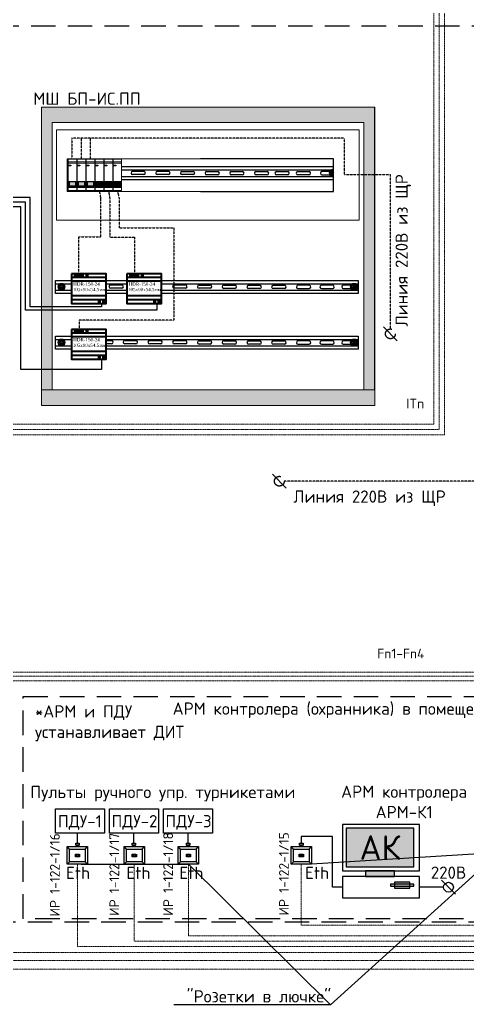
# Model space of a CAD drawing. Header units: millimetres. Extents: x 4247 to 622543, y -201358 to 142419.
# Drawn here: x 56652 to 65794, y -145128 to -124982 of the extents above; entities that cross this region are included whole.
import ezdxf
from ezdxf import colors
from ezdxf.entities.mleader import LeaderData, LeaderLine
from ezdxf.enums import TextEntityAlignment as Align
from ezdxf.math import Vec2, Vec3

# ---------------------------------------------------------------- set-up
doc = ezdxf.new("R2010")
doc.units = ezdxf.units.MM
doc.linetypes.add('DASH', pattern=[0.75, 0.5, -0.25])
doc.linetypes.add('DASHED2', pattern=[0.375, 0.25, -0.125])
for name, color, linetype, lineweight in [('(АР) Текст', 7, 'Continuous', 25), ('1.АПС_текст', 7, 'Continuous', 35), ('UTP', 5, 'DASH', 25), ('АПС', 7, 'Continuous', 30), ('ИСПП', 7, 'Continuous', 25), ('Структурная', 7, 'Continuous', 25)]:
    doc.layers.add(name, color=color, linetype=linetype, lineweight=lineweight)
for name, color, linetype in [('_19D-Телекоммуникационные шкафы', 7, 'Continuous'), ('PDF _Геометрия', 7, 'Continuous'), ('PDF _Текст', 255, 'Continuous')]:
    doc.layers.add(name, color=color, linetype=linetype)
doc.layers.add('PDF _Сплошная заливка', color=7, linetype='Continuous', true_color=0xffffff)
doc.styles.add('DEN', font='isocpeur.ttf', dxfattribs={"height": 300})
doc.styles.add('GOST-2.304_Type-B_italic', font='GOST_Common Italic.ttf')
doc.styles.add('ICOCPEUR', font='isocpeur.ttf')

# ---------------------------------------------------------------- blocks, each defined once
blk = doc.blocks.new('АК')
at = {"layer": 'PDF _Сплошная заливка', "true_color": 0xffffff, "transparency": 33554559}
blk.add_hatch(color=7, dxfattribs=at).paths.add_polyline_path([(208982, 88881), (209673, 88881), (209673, 89276), (208982, 89276)])
at = {"layer": 'PDF _Сплошная заливка', "transparency": 33554559}
for points in [[(209179, 88783), (209475, 88783), (209475, 88842), (209179, 88842)], [(209436, 88684), (209673, 88684), (209673, 88704), (209436, 88704)], [(209475, 88664), (209633, 88664), (209633, 88724), (209475, 88724)]]:
    blk.add_hatch(color=5, dxfattribs=at).paths.add_polyline_path(points)
at = {"layer": 'PDF _Геометрия', "color": 5, "lineweight": 25}
for points in [[(208943, 88842), (209732, 88842), (209732, 89316), (208943, 89316)], [(208982, 88881), (209673, 88881), (209673, 89276), (208982, 89276)], [(208943, 88566), (209732, 88566), (209732, 88783), (208943, 88783)], [(209179, 88783), (209475, 88783), (209475, 88842), (209179, 88842)], [(209436, 88684), (209673, 88684), (209673, 88704), (209436, 88704)], [(209475, 88664), (209633, 88664), (209633, 88724), (209475, 88724)]]:
    blk.add_lwpolyline(points, close=True, dxfattribs=at)
at = {"layer": 'PDF _Текст', "color": 251, "insert": (209327, 89079), "char_height": 250, "width": 690.87, "attachment_point": 5, "style": 'ICOCPEUR'}
blk.add_mtext('АК', dxfattribs=at)
blk = doc.blocks.new('БП HDR-150-24 маштаб х10')
at = {"lineweight": 0}
for p, q in [((740794, 400183), (740665, 400183)), ((740665, 400183), (740665, 400082)), ((740665, 400173), (740949, 400173)), ((740665, 400163), (740949, 400163)), ((740665, 400163), (740949, 400163)), ((740665, 400092), (740665, 400163)), ((740697, 400133), (740697, 400158)), ((740697, 400158), (740708, 400158)), ((740708, 400158), (740708, 400133)), ((740767, 400133), (740767, 400158)), ((740767, 400158), (740777, 400158)), ((740777, 400158), (740777, 400133)), ((740794, 400183), (740949, 400183)), ((740836, 400133), (740836, 400158)), ((740836, 400158), (740847, 400158)), ((740847, 400158), (740847, 400133)), ((740906, 400133), (740906, 400158)), ((740906, 400158), (740916, 400158)), ((740916, 400158), (740916, 400133)), ((740949, 400183), (740949, 400082)), ((740949, 400163), (740949, 400092)), ((741017, 400183), (741017, 400082)), ((741017, 400173), (741091, 400173)), ((741017, 400163), (741091, 400163)), ((741017, 400163), (741091, 400163)), ((741017, 400092), (741017, 400163)), ((741049, 400133), (741049, 400158)), ((741049, 400158), (741059, 400158)), ((741059, 400158), (741059, 400133)), ((741091, 400183), (741091, 400082)), ((741091, 400163), (741091, 400092)), ((740665, 400092), (740949, 400092)), ((740949, 400092), (740665, 400092)), ((740665, 400082), (740949, 400082)), ((740672, 400122), (740672, 400133)), ((740672, 400133), (740697, 400133)), ((740697, 400122), (740672, 400122)), ((740697, 400097), (740697, 400122)), ((740708, 400097), (740697, 400097)), ((740708, 400133), (740733, 400133)), ((740733, 400122), (740708, 400122)), ((740708, 400122), (740708, 400097)), ((740733, 400133), (740733, 400122)), ((740742, 400122), (740742, 400133)), ((740742, 400133), (740767, 400133)), ((740767, 400122), (740742, 400122)), ((740767, 400097), (740767, 400122)), ((740777, 400097), (740767, 400097)), ((740777, 400133), (740802, 400133)), ((740802, 400122), (740777, 400122)), ((740777, 400122), (740777, 400097)), ((740802, 400133), (740802, 400122)), ((740811, 400122), (740811, 400133)), ((740811, 400133), (740836, 400133)), ((740836, 400122), (740811, 400122)), ((740836, 400097), (740836, 400122)), ((740847, 400097), (740836, 400097)), ((740847, 400133), (740872, 400133)), ((740872, 400122), (740847, 400122)), ((740847, 400122), (740847, 400097)), ((740872, 400133), (740872, 400122)), ((740881, 400122), (740881, 400133)), ((740881, 400133), (740906, 400133)), ((740906, 400122), (740881, 400122)), ((740906, 400097), (740906, 400122)), ((740916, 400097), (740906, 400097)), ((740916, 400133), (740941, 400133)), ((740941, 400122), (740916, 400122)), ((740916, 400122), (740916, 400097)), ((740941, 400133), (740941, 400122)), ((741017, 400092), (741091, 400092)), ((741091, 400092), (741017, 400092)), ((741017, 400082), (741091, 400082)), ((741024, 400122), (741024, 400133)), ((741024, 400133), (741049, 400133)), ((741024, 400122), (741024, 400133)), ((741049, 400122), (741024, 400122)), ((741049, 400097), (741049, 400122)), ((741059, 400097), (741049, 400097)), ((741059, 400133), (741084, 400133)), ((741084, 400122), (741059, 400122)), ((741059, 400122), (741059, 400097)), ((741084, 400133), (741084, 400122)), ((741391, 399379), (741464, 399379)), ((741391, 399283), (741391, 399379)), ((741391, 399303), (741464, 399303)), ((741391, 399293), (741464, 399293)), ((741604, 399283), (741391, 399283)), ((741398, 399337), (741398, 399347)), ((741398, 399347), (741423, 399347)), ((741423, 399337), (741398, 399337)), ((741423, 399347), (741423, 399372)), ((741423, 399372), (741433, 399372)), ((741423, 399312), (741423, 399337)), ((741433, 399312), (741423, 399312)), ((741433, 399372), (741433, 399347)), ((741433, 399347), (741458, 399347)), ((741458, 399337), (741433, 399337)), ((741433, 399337), (741433, 399312)), ((741458, 399347), (741458, 399337)), ((741464, 399379), (741464, 399283)), ((741530, 399379), (741604, 399379)), ((741530, 399379), (741530, 399283)), ((741530, 399303), (741604, 399303)), ((741530, 399293), (741604, 399293)), ((741537, 399347), (741562, 399347)), ((741537, 399347), (741537, 399337)), ((741562, 399337), (741537, 399337)), ((741562, 399347), (741562, 399372)), ((741562, 399372), (741572, 399372)), ((741562, 399312), (741562, 399337)), ((741572, 399312), (741562, 399312)), ((741572, 399372), (741572, 399347)), ((741572, 399347), (741597, 399347)), ((741597, 399337), (741572, 399337)), ((741572, 399337), (741572, 399312)), ((741597, 399347), (741597, 399337)), ((741604, 399379), (741604, 399283))]:
    blk.add_line(p, q, dxfattribs=at)
at = {"lineweight": 15}
blk.add_line((741391, 399283), (741604, 399283), dxfattribs=at)
at = {"lineweight": 40}
for points in [[(740585, 400183), (740585, 399283), (741635, 399283), (741635, 400183), (740585, 400183)], [(741635, 400070), (740585, 400070)], [(741635, 399957), (740585, 399957)], [(741635, 399510), (740585, 399510)], [(741635, 399397), (740585, 399397)]]:
    blk.add_lwpolyline(points, dxfattribs=at)
at = {"lineweight": 0}
for centre in [(740703, 400128), (740772, 400128), (740842, 400128), (740911, 400128), (741054, 400128), (741428, 399342), (741567, 399342)]:
    blk.add_circle(centre, 33.3, dxfattribs=at)
at = {"lineweight": 15, "insert": (740637, 399922), "char_height": 100, "attachment_point": 1, "style": 'GOST-2.304_Type-B_italic'}
blk.add_mtext_dynamic_manual_height_columns('{\\fTimes New Roman|b0|i0|c204|p18;\\C256;HDR-150-24\\fTimes New Roman|b0|i0|c0|p18;\\P\\pxqc;\\fTimes New Roman|b0|i0|c204|p18;105х90х54.5мм}', width=968.06, gutter_width=1250, heights=[454], dxfattribs=at)

msp = doc.modelspace()

# ---------------------------------------------------------------- hatches: boundary and pattern name
at = {"lineweight": 0, "true_color": 0xc7c8ca}
h = msp.add_hatch(color=9, dxfattribs=at)
h.dxf.hatch_style = 1
h.paths.add_polyline_path([(57093.722, -131908.607), (57318.345, -131908.607), (57318.345, -127080.481), (63682.836, -127080.481), (63682.836, -132543.127), (63903.023, -132543.127), (63903.023, -126764.357), (57093.722, -126764.357)])
h.paths.add_polyline_path([(57318.345, -131908.607), (57093.722, -131908.607), (57093.722, -132202.245), (57318.345, -132202.245)], flags=17)
h.paths.add_polyline_path([(57318.345, -132202.245), (57093.722, -132202.245), (57093.722, -132543.127), (57318.345, -132543.127)], flags=17)
h.paths.add_polyline_path([(63903.023, -132858.488), (63903.023, -132543.127), (57093.722, -132543.127), (57093.722, -132858.488)])
h.paths.add_polyline_path([(73658.655, -126744.515), (75887.338, -126744.515), (75887.338, -126224.051), (73658.655, -126224.051)], flags=9)
h.paths.add_polyline_path([(57015.527, -126754.856), (59053.215, -126754.856), (59053.215, -126234.393), (57015.527, -126234.393)], flags=9)
h.paths.add_polyline_path([(74427.427, -142834.794), (75869.617, -142834.794), (75869.617, -142314.33), (74427.427, -142314.33)], flags=9)
h.paths.add_polyline_path([(74427.427, -142451.618), (75869.617, -142451.618), (75869.617, -141931.154), (74427.427, -141931.154)], flags=9)
h.paths.add_polyline_path([(66536.843, -135314.516), (67202.555, -135314.516), (67202.555, -134553.702), (66536.843, -134553.702)], flags=9)
h.paths.add_polyline_path([(66552.693, -135932.365), (67186.705, -135932.365), (67186.705, -135171.551), (66552.693, -135171.551)], flags=9)
h.paths.add_polyline_path([(66552.693, -136545.577), (67186.705, -136545.577), (67186.705, -135784.763), (66552.693, -135784.763)], flags=9)
h.paths.add_polyline_path([(66584.394, -137163.426), (67155.004, -137163.426), (67155.004, -136402.612), (66584.394, -136402.612)], flags=9)
h.paths.add_polyline_path([(66473.442, -127895.698), (67265.956, -127895.698), (67265.956, -127134.884), (66473.442, -127134.884)], flags=9)
h.paths.add_polyline_path([(66473.442, -128513.547), (67265.956, -128513.547), (67265.956, -127752.733), (66473.442, -127752.733)], flags=9)
h.paths.add_polyline_path([(66457.591, -129131.395), (67281.806, -129131.395), (67281.806, -128370.581), (66457.591, -128370.581)], flags=9)
h.paths.add_polyline_path([(66473.442, -129749.244), (67265.956, -129749.244), (67265.956, -128988.43), (66473.442, -128988.43)], flags=9)
h.paths.add_polyline_path([(66473.442, -130367.092), (67265.956, -130367.092), (67265.956, -129606.278), (66473.442, -129606.278)], flags=9)
h.paths.add_polyline_path([(66505.142, -130984.941), (67234.256, -130984.941), (67234.256, -130224.127), (66505.142, -130224.127)], flags=9)
h.paths.add_polyline_path([(66473.442, -131602.789), (67265.956, -131602.789), (67265.956, -130841.975), (66473.442, -130841.975)], flags=9)
h.paths.add_polyline_path([(66552.693, -132225.274), (67186.705, -132225.274), (67186.705, -131464.46), (66552.693, -131464.46)], flags=9)
h.paths.add_polyline_path([(66552.693, -132843.122), (67186.705, -132843.122), (67186.705, -132082.308), (66552.693, -132082.308)], flags=9)
h.paths.add_polyline_path([(66552.693, -133460.971), (67186.705, -133460.971), (67186.705, -132700.157), (66552.693, -132700.157)], flags=9)
h.paths.add_polyline_path([(66552.693, -134074.183), (67186.705, -134074.183), (67186.705, -133313.369), (66552.693, -133313.369)], flags=9)
h.paths.add_polyline_path([(66552.693, -134692.032), (67186.705, -134692.032), (67186.705, -133931.218), (66552.693, -133931.218)], flags=9)
h.paths.add_polyline_path([(66222.699, -141127.051), (69042.617, -141127.051), (69042.617, -140189.921), (66222.699, -140189.921)], flags=9)
h.paths.add_polyline_path([(71711.729, -141046.115), (74577.691, -141046.115), (74577.691, -140525.652), (71711.729, -140525.652)], flags=9)
h.paths.add_polyline_path([(71594.332, -139796.217), (72854.735, -139796.217), (72854.735, -139275.753), (71594.332, -139275.753)], flags=9)
h.paths.add_polyline_path([(70476.93, -141409.583), (72138.935, -141409.583), (72138.935, -140470.917), (70476.93, -140470.917)], flags=9)
h.paths.add_polyline_path([(66680.032, -142691.278), (69417.584, -142691.278), (69417.584, -141754.148), (66680.032, -141754.148)], flags=9)
h.paths.add_polyline_path([(68429.374, -141562.434), (69548.124, -141562.434), (69548.124, -141131.184), (68429.374, -141131.184)], flags=9)
h.paths.add_polyline_path([(66205.631, -141562.434), (67274.381, -141562.434), (67274.381, -141131.184), (66205.631, -141131.184)], flags=9)
h.paths.add_polyline_path([(72618.119, -142419.922), (73411.946, -142419.922), (73411.946, -141899.458), (72618.119, -141899.458)], flags=9)
h.paths.add_polyline_path([(65916.406, -139288.247), (69931.072, -139288.247), (69931.072, -138767.783), (65916.406, -138767.783)], flags=9)
at = {"lineweight": 15, "true_color": 0xf8d731}
h = msp.add_hatch(color=40, dxfattribs=at)
h.dxf.hatch_style = 1
h.paths.add_polyline_path([(57792.751, -128371.202), (57668.454, -128371.202), (57668.422, -128396.733), (57792.751, -128396.733)], flags=17)
h.paths.add_polyline_path([(57800, -128371.202), (57792.751, -128371.202), (57792.751, -128396.733), (57800, -128396.733)])
h.paths.add_polyline_path([(57817.818, -128371.202), (57800, -128371.202), (57800, -128396.733), (57817.818, -128396.733)])
h.paths.add_polyline_path([(57827.736, -128371.202), (57817.818, -128371.202), (57817.818, -128396.733), (57827.736, -128396.733)])
h.paths.add_polyline_path([(57842.304, -128371.202), (57827.736, -128371.202), (57827.736, -128396.733), (57842.304, -128396.733)])
h.paths.add_polyline_path([(57850.673, -128371.202), (57842.304, -128371.202), (57842.304, -128396.733), (57850.673, -128396.733)])
h.paths.add_polyline_path([(57977.087, -128371.202), (57850.673, -128371.202), (57850.673, -128396.733), (57977.087, -128396.733)])
h.paths.add_polyline_path([(58002.154, -128371.202), (57984.336, -128371.202), (57984.336, -128396.733), (58002.154, -128396.733)])
h.paths.add_polyline_path([(57984.336, -128371.202), (57977.087, -128371.202), (57977.087, -128396.733), (57984.336, -128396.733)])
h.paths.add_polyline_path([(58011.492, -128371.202), (58002.154, -128371.202), (58002.154, -128396.733), (58011.492, -128396.733)])
h.paths.add_polyline_path([(58026.061, -128371.202), (58011.492, -128371.202), (58011.492, -128396.733), (58026.061, -128396.733)])
h.paths.add_polyline_path([(58034.429, -128371.202), (58026.061, -128371.202), (58026.061, -128396.733), (58034.429, -128396.733)])
h.paths.add_polyline_path([(58159.949, -128371.202), (58034.429, -128371.202), (58034.429, -128396.733), (58159.917, -128396.733)], flags=17)
h.paths.add_polyline_path([(57792.751, -128292.406), (57666.337, -128292.406), (57666.337, -128397.733), (57792.751, -128397.733), (57792.751, -128396.733), (57668.422, -128396.733), (57668.454, -128371.202), (57792.751, -128371.202)])
h.paths.add_polyline_path([(57977.087, -128292.406), (57850.673, -128292.406), (57850.673, -128371.202), (57977.087, -128371.202)])
h.paths.add_polyline_path([(58160.843, -128292.406), (58034.429, -128292.406), (58034.429, -128371.202), (58159.949, -128371.202), (58159.917, -128396.733), (58034.429, -128396.733), (58034.429, -128397.733), (58160.843, -128397.733)])
at = {"lineweight": 15}
h = msp.add_hatch(color=256, dxfattribs=at)
h.dxf.hatch_style = 1
h.paths.add_polyline_path([(58350.488, -128284.269), (58343.239, -128284.269), (58343.239, -128292.406), (58216.825, -128292.406), (58216.825, -128397.233), (58216.825, -128406.084), (58350.488, -128406.084)], flags=17)
h.paths.add_polyline_path([(58342.739, -128371.202), (58342.707, -128396.733), (58217.755, -128396.733), (58217.787, -128371.202)], flags=0)
h.paths.add_polyline_path([(58350.488, -128284.269), (58343.239, -128284.269), (58343.239, -128292.406), (58216.825, -128292.406), (58216.825, -128397.233), (58216.825, -128397.733), (58216.825, -128406.084), (58350.488, -128406.084)], flags=17)
at = {"lineweight": 15, "true_color": 0xf8d731}
h = msp.add_hatch(color=40, dxfattribs=at)
h.dxf.hatch_style = 1
h.paths.add_polyline_path([(58343.239, -128292.406), (58216.825, -128292.406), (58216.825, -128397.733), (58343.239, -128397.733)])
h.paths.add_polyline_path([(58342.739, -128371.202), (58342.707, -128396.733), (58217.755, -128396.733), (58217.787, -128371.202)], flags=0)
h.paths.add_polyline_path([(58342.739, -128371.202), (58217.787, -128371.202), (58217.755, -128396.733), (58342.707, -128396.733)], flags=16)
at = {"lineweight": 15}
h = msp.add_hatch(color=256, dxfattribs=at)
h.dxf.hatch_style = 1
h.paths.add_polyline_path([(58534.245, -128284.269), (58526.995, -128284.269), (58526.995, -128292.406), (58400.581, -128292.406), (58400.581, -128397.233), (58400.581, -128406.084), (58534.245, -128406.084)], flags=17)
h.paths.add_polyline_path([(58526.495, -128371.202), (58526.463, -128396.733), (58401.512, -128396.733), (58401.543, -128371.202)], flags=0)
h.paths.add_polyline_path([(58534.245, -128284.269), (58526.995, -128284.269), (58526.995, -128292.406), (58400.581, -128292.406), (58400.581, -128397.233), (58400.581, -128397.733), (58400.581, -128406.084), (58534.245, -128406.084)], flags=17)
at = {"lineweight": 15, "true_color": 0xf8d731}
h = msp.add_hatch(color=40, dxfattribs=at)
h.dxf.hatch_style = 1
h.paths.add_polyline_path([(58526.995, -128292.406), (58400.581, -128292.406), (58400.581, -128397.733), (58526.995, -128397.733)])
h.paths.add_polyline_path([(58526.495, -128371.202), (58526.463, -128396.733), (58401.512, -128396.733), (58401.543, -128371.202)], flags=0)
h.paths.add_polyline_path([(58526.495, -128371.202), (58401.543, -128371.202), (58401.512, -128396.733), (58526.463, -128396.733)], flags=16)
at = {"lineweight": 15}
h = msp.add_hatch(color=256, dxfattribs=at)
h.dxf.hatch_style = 1
h.paths.add_polyline_path([(58716.64, -128284.269), (58709.391, -128284.269), (58709.391, -128292.406), (58582.977, -128292.406), (58582.977, -128397.233), (58582.977, -128406.084), (58716.64, -128406.084)], flags=17)
h.paths.add_polyline_path([(58708.891, -128371.202), (58708.859, -128396.733), (58583.907, -128396.733), (58583.939, -128371.202)], flags=0)
h.paths.add_polyline_path([(58716.64, -128284.269), (58709.391, -128284.269), (58709.391, -128292.406), (58582.977, -128292.406), (58582.977, -128397.233), (58582.977, -128397.733), (58582.977, -128406.084), (58716.64, -128406.084)], flags=17)
at = {"lineweight": 15, "true_color": 0xf8d731}
h = msp.add_hatch(color=40, dxfattribs=at)
h.dxf.hatch_style = 1
h.paths.add_polyline_path([(58709.391, -128292.406), (58582.977, -128292.406), (58582.977, -128397.733), (58709.391, -128397.733)])
h.paths.add_polyline_path([(58708.891, -128371.202), (58708.859, -128396.733), (58583.907, -128396.733), (58583.939, -128371.202)], flags=0)
h.paths.add_polyline_path([(58708.891, -128371.202), (58583.939, -128371.202), (58583.907, -128396.733), (58708.859, -128396.733)], flags=16)
at = {"true_color": 0xf8d731}
h = msp.add_hatch(color=40, dxfattribs=at)
h.dxf.hatch_style = 1
h.paths.add_polyline_path([(58342.739, -128371.202), (58217.787, -128371.202), (58217.755, -128396.733), (58342.707, -128396.733)])
h = msp.add_hatch(color=40, dxfattribs=at)
h.dxf.hatch_style = 1
h.paths.add_polyline_path([(58526.495, -128371.202), (58401.543, -128371.202), (58401.512, -128396.733), (58526.463, -128396.733)])

# ---------------------------------------------------------------- linework, layer by layer
at = {"layer": '(АР) Текст', "color": 7, "lineweight": 15}
for p, q in [((57093.722, -126764.357), (63903.023, -126764.357)), ((57318.345, -127080.481), (57318.345, -132543.127)), ((57318.345, -127080.481), (63682.836, -127080.481)), ((63682.836, -132543.127), (63682.836, -127080.481))]:
    msp.add_line(p, q, dxfattribs=at)
at = {"layer": '(АР) Текст'}
for p, q in [((58734.458, -127981.109), (62028.112, -127981.109)), ((58734.458, -128049.925), (62028.112, -128049.925)), ((58957.141, -128076.628), (59187.075, -128076.628)), ((59461.141, -128076.628), (59691.075, -128076.628)), ((59965.189, -128078.425), (60195.123, -128078.425)), ((60469.236, -128080.351), (60699.171, -128080.351)), ((60973.284, -128082.277), (61203.219, -128082.277)), ((61477.284, -128082.277), (61707.219, -128082.277)), ((61897.589, -128082.277), (62127.524, -128082.277)), ((62028.112, -127981.109), (63061.953, -127981.109)), ((62028.112, -128049.925), (63061.953, -128049.925)), ((62331.796, -128082.277), (62561.731, -128082.277)), ((63055.006, -128081.235), (62825.071, -128081.235)), ((63039.854, -128112.15), (63011.589, -128083.885)), ((63039.854, -128112.15), (63011.589, -128140.415)), ((63016.925, -128078.549), (63045.19, -128106.814)), ((63045.19, -128117.486), (63016.925, -128145.751)), ((63061.953, -128090.051), (63045.19, -128106.814)), ((63061.953, -128134.249), (63045.19, -128117.486)), ((58734.458, -128183.344), (62028.112, -128183.344)), ((62028.112, -128252.16), (58734.458, -128252.16)), ((59187.075, -128143.824), (58957.141, -128143.824)), ((59691.075, -128143.824), (59461.141, -128143.824)), ((60195.123, -128145.622), (59965.189, -128145.622)), ((60699.171, -128147.547), (60469.236, -128147.547)), ((61203.219, -128149.473), (60973.284, -128149.473)), ((61707.219, -128149.473), (61477.284, -128149.473)), ((62127.524, -128149.473), (61897.589, -128149.473)), ((62028.112, -128183.344), (63061.953, -128183.344)), ((63061.953, -128252.16), (62028.112, -128252.16)), ((62561.731, -128149.473), (62331.796, -128149.473)), ((62825.071, -128148.431), (63055.006, -128148.431)), ((57380.392, -130574.905), (57380.392, -130303.854)), ((57380.392, -130303.854), (57710.207, -130303.854)), ((58416.49, -130303.854), (58839.745, -130303.854)), ((59546.028, -130303.854), (63567.739, -130303.854)), ((63567.739, -130303.854), (63567.739, -130574.905)), ((57380.392, -130372.67), (57710.207, -130372.67)), ((57380.392, -130506.089), (57710.207, -130506.089)), ((57499.935, -130434.895), (57471.671, -130406.63)), ((57499.935, -130434.895), (57471.671, -130463.16)), ((57477.007, -130401.294), (57505.271, -130429.559)), ((57505.271, -130440.231), (57477.007, -130468.496)), ((57533.536, -130401.294), (57505.271, -130429.559)), ((57533.536, -130468.496), (57505.271, -130440.231)), ((57538.872, -130406.63), (57510.608, -130434.895)), ((57510.608, -130434.895), (57538.872, -130463.16)), ((58416.49, -130372.67), (58839.745, -130372.67)), ((58416.49, -130506.089), (58839.745, -130506.089)), ((58508.534, -130397.833), (58738.469, -130397.833)), ((58738.469, -130465.029), (58508.534, -130465.029)), ((59546.028, -130372.67), (63567.739, -130372.67)), ((59546.028, -130506.089), (63567.739, -130506.089)), ((59809.02, -130397.833), (60038.955, -130397.833)), ((60038.955, -130465.029), (59809.02, -130465.029)), ((60314.818, -130399.63), (60544.752, -130399.63)), ((60544.752, -130466.826), (60314.818, -130466.826)), ((60820.615, -130401.427), (61050.549, -130401.427)), ((61050.549, -130468.624), (60820.615, -130468.624)), ((61326.412, -130403.225), (61556.347, -130403.225)), ((61556.347, -130470.421), (61326.412, -130470.421)), ((61832.21, -130405.022), (62062.144, -130405.022)), ((62062.144, -130472.218), (61832.21, -130472.218)), ((62566.144, -130405.022), (62336.21, -130405.022)), ((62336.21, -130472.218), (62566.144, -130472.218)), ((63045.737, -130405.022), (62815.802, -130405.022)), ((62815.802, -130472.218), (63045.737, -130472.218)), ((63490.782, -130403.979), (63260.847, -130403.979)), ((63260.847, -130471.176), (63490.782, -130471.176)), ((63475.63, -130434.895), (63447.365, -130406.63)), ((63475.63, -130434.895), (63447.365, -130463.16)), ((63452.701, -130401.294), (63480.966, -130429.559)), ((63480.966, -130440.231), (63452.701, -130468.496)), ((63509.23, -130401.294), (63480.966, -130429.559)), ((63509.23, -130468.496), (63480.966, -130440.231)), ((63514.567, -130406.63), (63486.302, -130434.895)), ((63486.302, -130434.895), (63514.567, -130463.16)), ((57710.207, -130574.905), (57380.392, -130574.905)), ((58839.745, -130574.905), (58416.49, -130574.905)), ((63567.739, -130574.905), (59546.028, -130574.905)), ((57380.392, -131712.415), (57380.392, -131441.364)), ((57380.392, -131441.364), (57710.207, -131441.364)), ((57380.392, -131510.179), (57710.207, -131510.179)), ((57499.935, -131572.405), (57471.671, -131544.14)), ((57477.007, -131538.804), (57505.271, -131567.068)), ((57533.536, -131538.804), (57505.271, -131567.068)), ((57538.872, -131544.14), (57510.608, -131572.405)), ((58416.49, -131441.364), (58839.745, -131441.364)), ((58416.49, -131510.179), (58839.745, -131510.179)), ((58416.49, -131533.545), (58528.053, -131533.545)), ((58797.426, -131531.748), (59027.36, -131531.748)), ((58839.745, -131441.364), (63567.739, -131441.364)), ((58839.745, -131510.179), (63567.739, -131510.179)), ((59303.223, -131533.545), (59533.157, -131533.545)), ((59809.02, -131535.342), (60038.955, -131535.342)), ((60314.818, -131537.14), (60544.752, -131537.14)), ((60820.615, -131538.937), (61050.549, -131538.937)), ((61326.412, -131540.734), (61556.347, -131540.734)), ((61832.21, -131542.532), (62062.144, -131542.532)), ((62566.144, -131542.532), (62336.21, -131542.532)), ((63045.737, -131542.532), (62815.802, -131542.532)), ((63490.782, -131541.489), (63260.847, -131541.489)), ((63475.63, -131572.405), (63447.365, -131544.14)), ((63452.701, -131538.804), (63480.966, -131567.068)), ((63509.23, -131538.804), (63480.966, -131567.068)), ((63514.567, -131544.14), (63486.302, -131572.405)), ((63567.739, -131441.364), (63567.739, -131712.415)), ((57380.392, -131643.599), (57710.207, -131643.599)), ((57710.207, -131712.415), (57380.392, -131712.415)), ((57499.935, -131572.405), (57471.671, -131600.669)), ((57505.271, -131577.741), (57477.007, -131606.005)), ((57533.536, -131606.005), (57505.271, -131577.741)), ((57510.608, -131572.405), (57538.872, -131600.669)), ((58528.053, -131600.741), (58413.086, -131600.741)), ((58416.49, -131643.599), (58839.745, -131643.599)), ((58839.745, -131712.415), (58416.49, -131712.415)), ((59027.36, -131598.944), (58797.426, -131598.944)), ((58839.745, -131643.599), (63567.739, -131643.599)), ((63567.739, -131712.415), (58839.745, -131712.415)), ((59533.157, -131600.741), (59303.223, -131600.741)), ((60038.955, -131602.539), (59809.02, -131602.539)), ((60544.752, -131604.336), (60314.818, -131604.336)), ((61050.549, -131606.133), (60820.615, -131606.133)), ((61556.347, -131607.931), (61326.412, -131607.931)), ((62062.144, -131609.728), (61832.21, -131609.728)), ((62336.21, -131609.728), (62566.144, -131609.728)), ((62815.802, -131609.728), (63045.737, -131609.728)), ((63260.847, -131608.685), (63490.782, -131608.685)), ((63475.63, -131572.405), (63447.365, -131600.669)), ((63480.966, -131577.741), (63452.701, -131606.005)), ((63509.23, -131606.005), (63480.966, -131577.741)), ((63486.302, -131572.405), (63514.567, -131600.669))]:
    msp.add_line(p, q, dxfattribs=at)
at = {"layer": '(АР) Текст', "color": 7, "lineweight": 15}
msp.add_lwpolyline([(57093.722, -126764.357), (57093.722, -132858.488), (63903.023, -132858.488), (63903.023, -132543.127), (57093.722, -132543.127)], dxfattribs=at)
for points in [[(57403.877, -127228.367), (63586.209, -127228.367), (63586.209, -129074.701), (57403.877, -129074.701)], [(57622.633, -127822.951), (63061.953, -127822.951), (63061.953, -128486.982), (57622.633, -128486.982)]]:
    msp.add_lwpolyline(points, close=True, dxfattribs=at)
at = {"layer": '(АР) Текст', "color": 7}
msp.add_lwpolyline([(60342.293, -128486.982), (63061.953, -128486.982), (63061.953, -127822.951), (60342.293, -127822.951)], dxfattribs=at)
at = {"layer": '(АР) Текст'}
for centre, radius in [((57505.271, -130434.895), 69.536), ((57505.271, -130434.895), 59.112), ((57505.271, -130434.895), 43.908), ((63480.966, -130434.895), 69.536), ((63480.966, -130434.895), 59.112), ((63480.966, -130434.895), 43.908), ((57505.271, -131572.405), 69.536), ((57505.271, -131572.405), 59.112), ((57505.271, -131572.405), 43.908), ((63480.966, -131572.405), 69.536), ((63480.966, -131572.405), 59.112), ((63480.966, -131572.405), 43.908)]:
    msp.add_circle(centre, radius, dxfattribs=at)
for centre, radius, start, end in [((58958.938, -128110.226), 33.646, 93.0621386, 273.0621386), ((59185.278, -128110.226), 33.646, 266.9378614, 86.9378614), ((59462.938, -128110.226), 33.646, 93.0621386, 273.0621386), ((59689.278, -128110.226), 33.646, 266.9378614, 86.9378614), ((59966.986, -128112.023), 33.646, 93.0621386, 273.0621386), ((60193.326, -128112.023), 33.646, 266.9378614, 86.9378614), ((60471.034, -128113.949), 33.646, 93.0621386, 273.0621386), ((60697.374, -128113.949), 33.646, 266.9378614, 86.9378614), ((60975.082, -128115.875), 33.646, 93.0621386, 273.0621386), ((61201.421, -128115.875), 33.646, 266.9378614, 86.9378614), ((61479.082, -128115.875), 33.646, 93.0621386, 273.0621386), ((61705.421, -128115.875), 33.646, 266.9378614, 86.9378614), ((61899.387, -128115.875), 33.646, 93.0621386, 273.0621386), ((62125.726, -128115.875), 33.646, 266.9378614, 86.9378614), ((62333.593, -128115.875), 33.646, 93.0621386, 273.0621386), ((62559.933, -128115.875), 33.646, 266.9378614, 86.9378614), ((62826.869, -128114.833), 33.646, 93.0621386, 273.0621386), ((63045.19, -128112.15), 69.536, 76.0502941, 283.9497059), ((63045.19, -128112.15), 59.112, 73.526035, 286.473965), ((63045.19, -128112.15), 43.908, 67.5562014, 292.4437986), ((58508.534, -130431.431), 33.598, 90, 270), ((58736.671, -130431.431), 33.646, 266.9378614, 86.9378614), ((59809.02, -130431.431), 33.598, 90, 270), ((60037.157, -130431.431), 33.646, 266.9378614, 86.9378614), ((60314.818, -130433.228), 33.598, 90, 270), ((60542.955, -130433.228), 33.646, 266.9378614, 86.9378614), ((60820.615, -130435.026), 33.598, 90, 270), ((61048.752, -130435.026), 33.646, 266.9378614, 86.9378614), ((61326.412, -130436.823), 33.598, 90, 270), ((61554.549, -130436.823), 33.646, 266.9378614, 86.9378614), ((61832.21, -130438.62), 33.598, 90, 270), ((62060.347, -130438.62), 33.646, 266.9378614, 86.9378614), ((62338.007, -130438.62), 33.646, 93.0621386, 273.0621386), ((62564.347, -130438.62), 33.646, 266.9378614, 86.9378614), ((62817.6, -130438.62), 33.646, 93.0621386, 273.0621386), ((63043.94, -130438.62), 33.646, 266.9378614, 86.9378614), ((63262.645, -130437.578), 33.646, 93.0621386, 273.0621386), ((63488.985, -130437.578), 33.646, 266.9378614, 86.9378614), ((58526.255, -131567.143), 33.646, 266.9378614, 86.9378614), ((58797.426, -131565.346), 33.598, 90, 270), ((59025.563, -131565.346), 33.646, 266.9378614, 86.9378614), ((59303.223, -131567.143), 33.598, 90, 270), ((59531.36, -131567.143), 33.646, 266.9378614, 86.9378614), ((59809.02, -131568.941), 33.598, 90, 270), ((60037.157, -131568.941), 33.646, 266.9378614, 86.9378614), ((60314.818, -131570.738), 33.598, 90, 270), ((60542.955, -131570.738), 33.646, 266.9378614, 86.9378614), ((60820.615, -131572.535), 33.598, 90, 270), ((61048.752, -131572.535), 33.646, 266.9378614, 86.9378614), ((61326.412, -131574.333), 33.598, 90, 270), ((61554.549, -131574.333), 33.646, 266.9378614, 86.9378614), ((61832.21, -131576.13), 33.598, 90, 270), ((62060.347, -131576.13), 33.646, 266.9378614, 86.9378614), ((62338.007, -131576.13), 33.646, 93.0621386, 273.0621386), ((62564.347, -131576.13), 33.646, 266.9378614, 86.9378614), ((62817.6, -131576.13), 33.646, 93.0621386, 273.0621386), ((63043.94, -131576.13), 33.646, 266.9378614, 86.9378614), ((63262.645, -131575.087), 33.646, 93.0621386, 273.0621386), ((63488.985, -131575.087), 33.646, 266.9378614, 86.9378614)]:
    msp.add_arc(centre, radius, start, end, dxfattribs=at)
at = {"lineweight": 30}
msp.add_line((63903.023, -132543.127), (63903.023, -126764.357), dxfattribs=at)
at = {"lineweight": 5}
for p, q in [((57643.4, -127831.202), (57817.818, -127831.202)), ((57643.4, -128472.153), (57643.4, -127831.202)), ((57643.4, -127882.235), (57817.818, -127882.235)), ((57817.818, -127907.742), (57643.4, -127907.742)), ((57817.818, -127831.202), (57817.818, -128371.202)), ((57827.736, -127831.202), (58002.154, -127831.202)), ((57827.736, -128371.202), (57827.736, -127831.202)), ((57827.736, -127882.235), (58002.154, -127882.235)), ((58002.154, -127907.742), (57827.736, -127907.742)), ((58002.154, -127831.202), (58002.154, -128371.202)), ((58011.492, -127831.202), (58185.91, -127831.202)), ((58011.492, -128371.202), (58011.492, -127831.202)), ((58011.492, -127882.235), (58185.91, -127882.235)), ((58185.91, -127907.742), (58011.492, -127907.742)), ((58185.91, -127831.202), (58185.91, -128472.153)), ((58193.888, -127831.202), (58368.306, -127831.202)), ((58193.888, -127831.202), (58193.888, -128472.153)), ((58193.888, -127882.235), (58368.306, -127882.235)), ((58368.306, -127907.742), (58193.888, -127907.742)), ((58368.306, -127831.202), (58368.306, -128472.153)), ((58377.644, -127831.202), (58552.062, -127831.202)), ((58377.644, -127831.202), (58377.644, -128472.153)), ((58377.644, -127882.235), (58552.062, -127882.235)), ((58552.062, -127907.742), (58377.644, -127907.742)), ((58552.062, -127831.202), (58552.062, -128472.153)), ((58560.04, -127831.202), (58734.458, -127831.202)), ((58560.04, -128472.153), (58560.04, -127831.202)), ((58560.04, -127882.235), (58734.458, -127882.235)), ((58734.458, -127907.742), (58560.04, -127907.742)), ((58734.458, -127831.202), (58734.458, -128472.153)), ((57657.968, -128284.269), (57800, -128284.269)), ((57657.968, -128406.084), (57657.968, -128284.269)), ((57666.337, -128284.269), (57666.337, -128406.084)), ((57792.751, -128284.269), (57792.751, -128371.202)), ((57800, -128284.269), (57800, -128371.202)), ((57842.304, -128284.269), (57984.336, -128284.269)), ((57842.304, -128371.202), (57842.304, -128284.269)), ((57850.673, -128371.202), (57850.673, -128284.269)), ((57977.087, -128284.269), (57977.087, -128371.202)), ((57984.336, -128284.269), (57984.336, -128371.202)), ((58026.061, -128284.269), (58168.092, -128284.269)), ((58026.061, -128371.202), (58026.061, -128284.269)), ((58034.429, -128371.202), (58034.429, -128284.269)), ((58160.843, -128284.269), (58160.843, -128406.084)), ((58168.092, -128284.269), (58168.092, -128406.084)), ((58208.456, -128406.084), (58208.456, -128284.269)), ((58216.825, -128284.269), (58216.825, -128406.084)), ((58343.239, -128284.269), (58343.239, -128406.084)), ((58350.488, -128284.269), (58350.488, -128406.084)), ((58392.213, -128406.084), (58392.213, -128284.269)), ((58400.581, -128284.269), (58400.581, -128406.084)), ((58526.995, -128284.269), (58526.995, -128406.084)), ((58534.245, -128284.269), (58534.245, -128406.084)), ((58574.609, -128406.084), (58574.609, -128284.269)), ((58582.977, -128284.269), (58582.977, -128406.084)), ((58709.391, -128284.269), (58709.391, -128406.084)), ((58716.64, -128284.269), (58716.64, -128406.084)), ((57817.818, -128472.153), (57643.4, -128472.153)), ((57800, -128406.084), (57657.968, -128406.084)), ((57792.751, -128396.733), (57792.751, -128406.084)), ((57800, -128396.733), (57800, -128406.084)), ((57817.818, -128396.733), (57817.818, -128472.153)), ((57827.736, -128472.153), (57827.736, -128396.733)), ((58002.154, -128472.153), (57827.736, -128472.153)), ((57842.304, -128406.084), (57842.304, -128396.733)), ((57984.336, -128406.084), (57842.304, -128406.084)), ((57850.673, -128396.733), (57850.673, -128406.084)), ((57977.087, -128396.733), (57977.087, -128406.084)), ((57984.336, -128396.733), (57984.336, -128406.084)), ((58002.154, -128396.733), (58002.154, -128472.153)), ((58011.492, -128472.153), (58011.492, -128396.733)), ((58185.91, -128472.153), (58011.492, -128472.153)), ((58026.061, -128406.084), (58026.061, -128396.733)), ((58168.092, -128406.084), (58026.061, -128406.084)), ((58034.429, -128396.733), (58034.429, -128406.084)), ((58368.306, -128472.153), (58193.888, -128472.153)), ((58350.488, -128406.084), (58208.456, -128406.084)), ((58552.062, -128472.153), (58377.644, -128472.153)), ((58534.245, -128406.084), (58392.213, -128406.084)), ((58734.458, -128472.153), (58560.04, -128472.153)), ((58716.64, -128406.084), (58574.609, -128406.084))]:
    msp.add_line(p, q, dxfattribs=at)
at = {"color": 240, "lineweight": 30, "true_color": 0xed1f24}
for p, q in [((57652.036, -127948.647), (57696.003, -127948.647)), ((57652.036, -127963.102), (57652.036, -127948.647)), ((57696.003, -127963.102), (57652.036, -127963.102)), ((57696.003, -127948.647), (57696.003, -127963.102)), ((57836.372, -127948.647), (57880.339, -127948.647)), ((57836.372, -127963.102), (57836.372, -127948.647)), ((57880.339, -127963.102), (57836.372, -127963.102)), ((57880.339, -127948.647), (57880.339, -127963.102)), ((58020.128, -127948.647), (58064.095, -127948.647)), ((58020.128, -127963.102), (58020.128, -127948.647)), ((58064.095, -127963.102), (58020.128, -127963.102)), ((58064.095, -127948.647), (58064.095, -127963.102)), ((58202.524, -127948.647), (58246.491, -127948.647)), ((58202.524, -127963.102), (58202.524, -127948.647)), ((58246.491, -127963.102), (58202.524, -127963.102)), ((58246.491, -127948.647), (58246.491, -127963.102)), ((58386.28, -127948.647), (58430.248, -127948.647)), ((58386.28, -127963.102), (58386.28, -127948.647)), ((58430.248, -127963.102), (58386.28, -127963.102)), ((58430.248, -127948.647), (58430.248, -127963.102)), ((58568.676, -127948.647), (58612.643, -127948.647)), ((58568.676, -127963.102), (58568.676, -127948.647)), ((58612.643, -127963.102), (58568.676, -127963.102)), ((58612.643, -127948.647), (58612.643, -127963.102))]:
    msp.add_line(p, q, dxfattribs=at)
at = {"color": 18, "lineweight": 5, "true_color": 0x000000}
for p, q in [((57666.337, -128292.406), (57792.751, -128292.406)), ((57850.673, -128292.406), (57977.087, -128292.406)), ((58034.429, -128292.406), (58160.843, -128292.406)), ((58208.456, -128284.269), (58350.488, -128284.269)), ((58216.825, -128292.406), (58343.239, -128292.406)), ((58392.213, -128284.269), (58534.245, -128284.269)), ((58400.581, -128292.406), (58526.995, -128292.406)), ((58574.609, -128284.269), (58716.64, -128284.269)), ((58582.977, -128292.406), (58709.391, -128292.406)), ((57792.751, -128397.733), (57666.337, -128397.733)), ((57977.087, -128397.733), (57850.673, -128397.733)), ((58160.843, -128397.733), (58034.429, -128397.733)), ((58343.239, -128397.733), (58216.825, -128397.733)), ((58526.995, -128397.733), (58400.581, -128397.733)), ((58709.391, -128397.733), (58582.977, -128397.733))]:
    msp.add_line(p, q, dxfattribs=at)
at = {"color": 18, "lineweight": 0, "true_color": 0x000000}
for points in [[(57668.422, -128396.733), (58159.917, -128396.733), (58159.949, -128371.202), (57668.454, -128371.202)], [(58217.755, -128396.733), (58342.707, -128396.733), (58342.739, -128371.202), (58217.787, -128371.202)], [(58401.512, -128396.733), (58526.463, -128396.733), (58526.495, -128371.202), (58401.543, -128371.202)], [(58583.907, -128396.733), (58708.859, -128396.733), (58708.891, -128371.202), (58583.939, -128371.202)]]:
    msp.add_lwpolyline(points, close=True, dxfattribs=at)
at = {"layer": '_19D-Телекоммуникационные шкафы', "linetype": 'DASH', "ltscale": 1000}
msp.add_lwpolyline([(56135.302, -125108.845), (80567.5, -125108.845), (80567.5, -143413.116), (56135.302, -143413.116)], close=True, dxfattribs=at)
msp.add_lwpolyline([(56724.667, -138803.586), (67969.667, -138803.586), (67969.667, -143339.854), (56724.667, -143339.854), (56724.667, -138803.586)], dxfattribs=at)
at = {"layer": 'UTP', "color": 30, "linetype": 'DASH', "lineweight": 30, "ltscale": 1000, "true_color": 0xf26722}
for p, q in [((64082.481, -131255.31), (64365.324, -131538.153)), ((61814.06, -134264.197), (62096.903, -134547.04))]:
    msp.add_line(p, q, dxfattribs=at)
at = {"layer": 'UTP', "color": 5, "linetype": 'DASHED2', "lineweight": 0, "ltscale": 10}
for points in [[(70389.809, -126278.363), (70389.809, -124064.955), (65109.401, -124064.955), (65109.401, -133240.844), (54894.401, -133240.844, 1), (54694.401, -133240.844), (52218.365, -133240.844), (52218.365, -131626.079)], [(70151.029, -126278.363), (70145.742, -124264.605), (65218.116, -124264.605), (65218.116, -133349.559), (54894.401, -133349.559, 1), (54694.401, -133349.559), (48039.734, -133349.559), (48039.734, -131803.008), (46363.442, -131803.008), (46363.442, -131626.079)], [(69882.902, -126278.363), (69882.902, -124528.851), (65326.832, -124528.851), (65326.832, -133458.275), (54894.401, -133458.275, 1), (54694.401, -133458.275), (47920.722, -133458.275, 1), (47720.722, -133458.275), (43547.241, -133458.275), (43546.886, -131626.079)]]:
    msp.add_lwpolyline(points, format="xyb", dxfattribs=at)
for points in [[(44861.141, -142228.998), (44861.141, -144370.615), (82103.141, -144370.615), (82103.141, -124214.612), (71616.544, -124214.612), (71616.544, -126278.363)], [(46408.134, -142228.998), (46408.134, -144194.149), (81976.239, -144194.149), (81976.239, -124353.619), (71868.847, -124353.619), (71868.847, -126278.363)], [(47922.524, -142228.998), (47922.524, -144032.789), (81800.16, -144032.789), (81800.16, -124496.283), (72117.362, -124496.283), (72117.362, -126278.363)], [(72379.474, -126278.363), (72370.419, -124631.632), (81691.81, -124631.632), (81691.81, -143909.12), (57830.519, -143909.12), (57830.519, -142228.998)], [(72612.472, -126278.363), (72612.472, -124770.638), (81556.366, -124770.638), (81556.366, -143800.404), (58992.303, -143800.404), (58992.303, -142228.998)], [(72861.863, -126278.363), (72861.863, -124884.038), (81393.834, -124884.038), (81393.834, -143691.689), (60097.445, -143691.689), (60097.445, -142228.998)], [(73364.307, -126278.363), (73364.307, -124990.121), (81145.359, -124990.121), (81145.359, -143474.258), (62404.667, -143474.258), (62404.667, -142228.998)]]:
    msp.add_lwpolyline(points, dxfattribs=at)
at = {"layer": 'UTP', "color": 30, "linetype": 'DASH', "lineweight": 25, "ltscale": 10, "true_color": 0xf26722}
for points in [[(64223.902, -131296.731), (64223.902, -128151.534), (63289.472, -128151.534), (63289.472, -127402.038), (57717.286, -127402.038), (57717.286, -127831.202)], [(57914.945, -127831.202), (57914.945, -127402.038)], [(58098.701, -127831.202), (58098.701, -127402.038)], [(67646.162, -134405.619), (62055.481, -134405.619)]]:
    msp.add_lwpolyline(points, dxfattribs=at)
at = {"layer": 'UTP', "color": 134, "linetype": 'DASH', "lineweight": 25, "ltscale": 10, "true_color": 0x23acaf}
for points in [[(57860.317, -130169.526), (57860.317, -129416.723), (58308.484, -129416.723), (58308.484, -128619.634), (58281.097, -128472.153)], [(58647.249, -128472.153), (58680.749, -128619.634), (58680.749, -129230.03), (59798.024, -129230.03), (59798.024, -131120.098), (57863.813, -131120.098), (57863.813, -131307.035)], [(58464.853, -128472.153), (58490.079, -128619.634), (58490.079, -129421.374), (58993.438, -129421.374), (58993.438, -130169.526)]]:
    msp.add_lwpolyline(points, dxfattribs=at)
at = {"layer": 'UTP', "color": 1, "linetype": 'DASHED2', "lineweight": 0, "ltscale": 10}
for points in [[(72750.875, -132103.893), (75078.472, -132103.893), (75078.472, -138485.496), (54572.899, -138485.496), (54572.899, -136489.911), (47779.464, -136489.911), (47779.464, -132355.07), (43696.497, -132355.07), (43696.497, -131078.373)], [(72750.875, -132201.599), (74980.766, -132201.599), (74980.766, -138387.79), (54670.605, -138387.79), (54670.605, -136392.206), (47877.169, -136392.206), (47877.169, -132267.14), (46220.198, -132267.14), (46220.198, -131078.373)], [(72750.875, -132284.136), (74898.228, -132284.136), (74898.228, -138305.252), (54753.142, -138306.49), (54753.142, -132284.783), (52357.577, -132284.783), (52357.584, -131078.373)]]:
    msp.add_lwpolyline(points, dxfattribs=at)
at = {"layer": 'UTP', "color": 30, "linetype": 'DASH', "lineweight": 30, "ltscale": 1000, "true_color": 0xf26722}
for centre in [(64223.902, -131396.731), (61955.481, -134405.619)]:
    msp.add_circle(centre, 100, dxfattribs=at)
at = {"layer": 'АПС', "color": 30, "lineweight": 30, "ltscale": 100, "true_color": 0xf26722}
msp.add_line((65269.212, -142555.107), (65552.055, -142837.949), dxfattribs=at)
at = {"layer": 'АПС', "color": 7, "lineweight": 30, "ltscale": 100}
msp.add_line((65310.634, -142696.528), (64820.567, -142696.528), dxfattribs=at)
at = {"layer": 'АПС', "color": 7, "lineweight": 25, "ltscale": 100}
for points in [[(57381.354, -141096.071), (58381.354, -141096.071), (58381.354, -141596.071), (57381.354, -141596.071)], [(58486.497, -141096.071), (59486.497, -141096.071), (59486.497, -141596.071), (58486.497, -141596.071)], [(59591.639, -141096.071), (60591.639, -141096.071), (60591.639, -141596.071), (59591.639, -141596.071)], [(57796.156, -141799.954), (57864.881, -141799.954), (57864.881, -141837.474), (57796.156, -141837.474)], [(58950.806, -141799.954), (59019.532, -141799.954), (59019.532, -141837.474), (58950.806, -141837.474)], [(60055.949, -141799.954), (60124.674, -141799.954), (60124.674, -141837.474), (60055.949, -141837.474)], [(62370.304, -141799.954), (62439.029, -141799.954), (62439.029, -141837.474), (62370.304, -141837.474)], [(57621.589, -141867.474), (58039.448, -141867.474), (58039.448, -142228.998), (57621.589, -142228.998)], [(57671.589, -141917.474), (57989.448, -141917.474), (57989.448, -142178.998), (57671.589, -142178.998)], [(58783.373, -141867.474), (59201.232, -141867.474), (59201.232, -142228.998), (58783.373, -142228.998)], [(58833.373, -141917.474), (59151.232, -141917.474), (59151.232, -142178.998), (58833.373, -142178.998)], [(59888.516, -141867.474), (60306.375, -141867.474), (60306.375, -142228.998), (59888.516, -142228.998)], [(59938.516, -141917.474), (60256.375, -141917.474), (60256.375, -142178.998), (59938.516, -142178.998)], [(62195.737, -141867.474), (62613.596, -141867.474), (62613.596, -142228.998), (62195.737, -142228.998)], [(62245.737, -141917.474), (62563.596, -141917.474), (62563.596, -142178.998), (62245.737, -142178.998)]]:
    msp.add_lwpolyline(points, close=True, dxfattribs=at)
at = {"layer": 'АПС', "color": 5, "lineweight": 25, "ltscale": 100}
for points in [[(57830.519, -141799.954), (57830.519, -141596.071)], [(58985.169, -141799.954), (58985.169, -141596.071)], [(60090.311, -141799.954), (60090.311, -141596.071)], [(63241.437, -142696.528), (63044.667, -142696.528), (63044.667, -141659.228), (62404.667, -141659.228), (62404.667, -141799.954)]]:
    msp.add_lwpolyline(points, dxfattribs=at)
at = {"layer": 'АПС', "color": 7, "lineweight": 25, "ltscale": 100}
for points in [[(57671.589, -141917.474), (57621.589, -141867.474)], [(57788.906, -142021.687), (57865.373, -142021.687), (57865.373, -142078.839)], [(57873.302, -142078.839), (57788.906, -142078.839), (57788.906, -142021.687)], [(57812.975, -142052.644), (57793.669, -142052.644), (57793.669, -142026.185), (57868.275, -142026.185)], [(57796.156, -141837.474), (57830.519, -141867.474)], [(57796.835, -142078.839), (57796.835, -142021.687)], [(57801.597, -142052.644), (57801.597, -142026.185)], [(57830.519, -141867.474), (57864.881, -141837.474)], [(57860.346, -142026.185), (57860.346, -142052.644)], [(57868.275, -142026.185), (57868.275, -142052.644)], [(57873.302, -142021.687), (57873.302, -142078.839)], [(57989.448, -141917.474), (58039.448, -141867.474)], [(58833.373, -141917.474), (58783.373, -141867.474)], [(58950.69, -142021.687), (59027.157, -142021.687), (59027.157, -142078.839)], [(59035.086, -142078.839), (58950.69, -142078.839), (58950.69, -142021.687)], [(58950.806, -141837.474), (58985.169, -141867.474)], [(58974.759, -142052.644), (58955.453, -142052.644), (58955.453, -142026.185), (59030.059, -142026.185)], [(58958.619, -142078.839), (58958.619, -142021.687)], [(58963.381, -142052.644), (58963.381, -142026.185)], [(58985.169, -141867.474), (59019.532, -141837.474)], [(59022.13, -142026.185), (59022.13, -142052.644)], [(59030.059, -142026.185), (59030.059, -142052.644)], [(59035.086, -142021.687), (59035.086, -142078.839)], [(59151.232, -141917.474), (59201.232, -141867.474)], [(59938.516, -141917.474), (59888.516, -141867.474)], [(60055.833, -142021.687), (60132.3, -142021.687), (60132.3, -142078.839)], [(60140.229, -142078.839), (60055.833, -142078.839), (60055.833, -142021.687)], [(60055.949, -141837.474), (60090.311, -141867.474)], [(60079.901, -142052.644), (60060.595, -142052.644), (60060.595, -142026.185), (60135.201, -142026.185)], [(60063.761, -142078.839), (60063.761, -142021.687)], [(60068.524, -142052.644), (60068.524, -142026.185)], [(60090.311, -141867.474), (60124.674, -141837.474)], [(60127.273, -142026.185), (60127.273, -142052.644)], [(60135.201, -142026.185), (60135.201, -142052.644)], [(60140.229, -142021.687), (60140.229, -142078.839)], [(60256.375, -141917.474), (60306.375, -141867.474)], [(62245.737, -141917.474), (62195.737, -141867.474)], [(62363.054, -142021.687), (62439.521, -142021.687), (62439.521, -142078.839)], [(62447.45, -142078.839), (62363.054, -142078.839), (62363.054, -142021.687)], [(62387.123, -142052.644), (62367.817, -142052.644), (62367.817, -142026.185), (62442.423, -142026.185)], [(62370.304, -141837.474), (62404.667, -141867.474)], [(62370.983, -142078.839), (62370.983, -142021.687)], [(62375.745, -142052.644), (62375.745, -142026.185)], [(62404.667, -141867.474), (62439.029, -141837.474)], [(62434.494, -142026.185), (62434.494, -142052.644)], [(62442.423, -142026.185), (62442.423, -142052.644)], [(62447.45, -142021.687), (62447.45, -142078.839)], [(62563.596, -141917.474), (62613.596, -141867.474)], [(57671.589, -142178.998), (57621.589, -142228.998)], [(57824.352, -142064.022), (57805.046, -142064.022), (57805.046, -142052.644)], [(57812.975, -142064.022), (57812.975, -142052.644)], [(57845.255, -142075.135), (57816.424, -142075.135), (57816.424, -142064.022)], [(57824.352, -142075.135), (57824.352, -142064.022)], [(57856.897, -142064.022), (57837.327, -142064.022), (57837.327, -142075.135)], [(57845.255, -142064.022), (57845.255, -142075.135)], [(57868.275, -142052.644), (57848.969, -142052.644), (57848.969, -142064.022)], [(57856.897, -142052.644), (57856.897, -142064.022)], [(57989.448, -142178.998), (58039.448, -142228.998)], [(58833.373, -142178.998), (58783.373, -142228.998)], [(58986.136, -142064.022), (58966.83, -142064.022), (58966.83, -142052.644)], [(58974.759, -142064.022), (58974.759, -142052.644)], [(59007.039, -142075.135), (58978.208, -142075.135), (58978.208, -142064.022)], [(58986.136, -142075.135), (58986.136, -142064.022)], [(59018.681, -142064.022), (58999.11, -142064.022), (58999.11, -142075.135)], [(59007.039, -142064.022), (59007.039, -142075.135)], [(59030.059, -142052.644), (59010.752, -142052.644), (59010.752, -142064.022)], [(59018.681, -142052.644), (59018.681, -142064.022)], [(59151.232, -142178.998), (59201.232, -142228.998)], [(59938.516, -142178.998), (59888.516, -142228.998)], [(60091.279, -142064.022), (60071.973, -142064.022), (60071.973, -142052.644)], [(60079.901, -142064.022), (60079.901, -142052.644)], [(60112.182, -142075.135), (60083.35, -142075.135), (60083.35, -142064.022)], [(60091.279, -142075.135), (60091.279, -142064.022)], [(60123.824, -142064.022), (60104.253, -142064.022), (60104.253, -142075.135)], [(60112.182, -142064.022), (60112.182, -142075.135)], [(60135.201, -142052.644), (60115.895, -142052.644), (60115.895, -142064.022)], [(60123.824, -142052.644), (60123.824, -142064.022)], [(60256.375, -142178.998), (60306.375, -142228.998)], [(62245.737, -142178.998), (62195.737, -142228.998)], [(62398.5, -142064.022), (62379.194, -142064.022), (62379.194, -142052.644)], [(62387.123, -142064.022), (62387.123, -142052.644)], [(62419.403, -142075.135), (62390.571, -142075.135), (62390.571, -142064.022)], [(62398.5, -142075.135), (62398.5, -142064.022)], [(62431.045, -142064.022), (62411.474, -142064.022), (62411.474, -142075.135)], [(62419.403, -142064.022), (62419.403, -142075.135)], [(62442.423, -142052.644), (62423.116, -142052.644), (62423.116, -142064.022)], [(62431.045, -142052.644), (62431.045, -142064.022)], [(62563.596, -142178.998), (62613.596, -142228.998)]]:
    msp.add_lwpolyline(points, dxfattribs=at)
at = {"layer": 'АПС', "color": 30, "lineweight": 30, "ltscale": 100, "true_color": 0xf26722}
msp.add_circle((65410.634, -142696.528), 100, dxfattribs=at)
at = {"layer": 'Структурная', "color": 94, "lineweight": 25, "ltscale": 10}
msp.add_lwpolyline([(58324.992, -130774.911), (58324.992, -130846.808), (56862.248, -130846.808), (56862.248, -128613.046), (43631.447, -128613.046), (43631.447, -129608.373)], dxfattribs=at)
at = {"layer": 'Структурная', "color": 94, "lineweight": 25, "ltscale": 100}
for points in [[(59453.293, -130774.911), (59453.659, -130912.281), (56768.901, -130912.281), (56768.901, -128706.393), (46270.673, -128706.393), (46270.673, -129605.359)], [(58323.748, -131912.421), (58323.748, -132125.525), (56675.554, -132125.525), (56675.554, -128799.74), (52256.849, -128799.74), (52256.849, -129608.373)]]:
    msp.add_lwpolyline(points, dxfattribs=at)

# ---------------------------------------------------------------- block references
at = {"lineweight": 40, "xscale": 0.672650476260432, "yscale": 0.672650476260432, "zscale": 0.672650476260432}
for p in [(-440444.977, -399353.038), (-439315.438, -399353.038), (-440444.977, -400490.548)]:
    msp.add_blockref('БП HDR-150-24 маштаб х10', p, dxfattribs=at)
at = {"layer": 'АПС', "color": 7, "lineweight": 25, "ltscale": 100, "xscale": 2, "yscale": 2, "zscale": 2}
msp.add_blockref('АК', (-354643.628, -320044.992), dxfattribs=at)

# ---------------------------------------------------------------- texts
at = {"lineweight": 0, "char_height": 250, "attachment_point": 5, "style": 'ICOCPEUR'}
for s, insert, width in [('\\pxt21;МШ БП-ИС.ПП', (58026.527, -126593.772), 3155.97428), ('Линия 220В из ЩР', (63798.952, -134753.618), 3200.14769), ('Eth ', (57843.155, -142404.798), 763.95675), ('Eth ', (59078.009, -142404.798), 763.95675), ('Eth ', (60158.514, -142404.798), 763.95675), ('Eth ', (62726.918, -142404.798), 5377.40534)]:
    msp.add_mtext(s, dxfattribs=dict(at, insert=insert, width=width))
at = {"lineweight": 0, "insert": (64487.514, -129690.579), "char_height": 250, "width": 2976.97414, "attachment_point": 5, "rotation": 90, "style": 'ICOCPEUR'}
msp.add_mtext('Линия 220В из ЩР', dxfattribs=at)
at = {"layer": '1.АПС_текст', "color": 7, "style": 'ICOCPEUR'}
for s, p in [('ITn', (64731.382, -132820.895)), ('Fn1-Fn4', (64437.793, -137925.265))]:
    msp.add_text(s, height=200, dxfattribs=at).set_placement(p, align=Align.MIDDLE_CENTER)
at = {"layer": 'PDF _Текст', "color": 0, "char_height": 200, "attachment_point": 5, "rotation": 90, "style": 'ICOCPEUR'}
for s, insert, width in [('ИР 1-122-1/16', (57370.195, -142446.585), 3688.96509), ('ИР 1-122-1/17', (58584.36, -142435.607), 3688.96509), ('ИР 1-122-1/18', (59683.728, -142425.665), 2879.36168), ('ИР 1-122-1/15', (62049.317, -142425.693), 2978.92821)]:
    msp.add_mtext(s, dxfattribs=dict(at, insert=insert, width=width))
at = {"layer": 'АПС', "color": 7, "lineweight": 25, "ltscale": 100, "style": 'ICOCPEUR'}
for s, p in [('ПДУ-1', (57880.266, -141350.321)), ('ПДУ-2', (58995.389, -141348.476)), ('ПДУ-3', (60100.532, -141348.476))]:
    msp.add_text(s, height=250, dxfattribs=at).set_placement(p, align=Align.MIDDLE_CENTER)
at = {"layer": 'АПС', "color": 7, "lineweight": 25, "ltscale": 100, "char_height": 250, "attachment_point": 5, "style": 'ICOCPEUR'}
for s, insert, width in [('\\pxql;*АРМ и ПДУ устанавливает ДИТ', (58602.412, -139350.051), 3277.61283), ('АРМ контролера (охранника) {\\C256;в помещении №122}', (63655.726, -139083.586), 8742.56974), ('\\pxt21;АРМ контролера АРМ-К1', (64504.056, -140955.137), 3113.88743), ('Пульты ручного упр. турникетами', (59575.579, -140786.402), 7447.46731)]:
    msp.add_mtext(s, dxfattribs=dict(at, insert=insert, width=width))
at = {"layer": 'АПС', "color": 30, "lineweight": 25, "ltscale": 100, "true_color": 0xf26722, "insert": (65410.634, -142399.321), "char_height": 250, "width": 1276.48093, "attachment_point": 5, "style": 'ICOCPEUR'}
msp.add_mtext('220В', dxfattribs=at)

# ---------------------------------------------------------------- leaders
at = {"layer": 'ИСПП', "ltscale": 1000}
ml = msp.add_multileader_mtext('Standard', dxfattribs=at)
ml.set_content(' "Розетки в лючке"', color=256, style='DEN')
ml.set_leader_properties(color=7)
ml.build(insert=Vec2(0, 0))
ml.multileader.update_dxf_attribs({"text_left_attachment_type": 6, "text_right_attachment_type": 6, "dogleg_length": 0.36, "arrow_head_size": 100})
ctx = ml.context
ctx.base_point, ctx.char_height, ctx.arrow_head_size, ctx.landing_gap_size, ctx.plane_origin = Vec3(59902.253, -145100.22), 250, 100, 0.09, Vec3(71141.723, -147431.377)
ctx.left_attachment, ctx.right_attachment = 6, 6
notes = []
notes.append((ctx, [(1, (1, 1, 0), (63002.793, -145100.22), (-1, 0), 0.36, [(3, [(57839.234, -142228.998), (58992.303, -142228.998), (60097.445, -142228.998)], 0, []), (4, [(62404.667, -142228.998), (66439.881, -141986.385)], 0, [])])]))
ctx.mtext.insert, ctx.mtext.width, ctx.mtext.defined_height, ctx.mtext.flow_direction = Vec3(59902.343, -144800.22), 3292.38365, 526.059, 5
for ctx, leaders in notes:
    for number, flags, end, landing, length, lines in leaders:
        leader = LeaderData()
        leader.index, (leader.has_last_leader_line, leader.has_dogleg_vector, leader.attachment_direction) = number, flags
        leader.last_leader_point, leader.dogleg_vector, leader.dogleg_length = Vec3(end), Vec3(landing), length
        for number, points, colour, breaks in lines:
            line = LeaderLine()
            line.index, line.vertices, line.color, line.breaks = number, Vec3.list(points), colors.encode_raw_color(colour), breaks
            leader.lines.append(line)
        ctx.leaders.append(leader)

doc.saveas('drawing.dxf')
